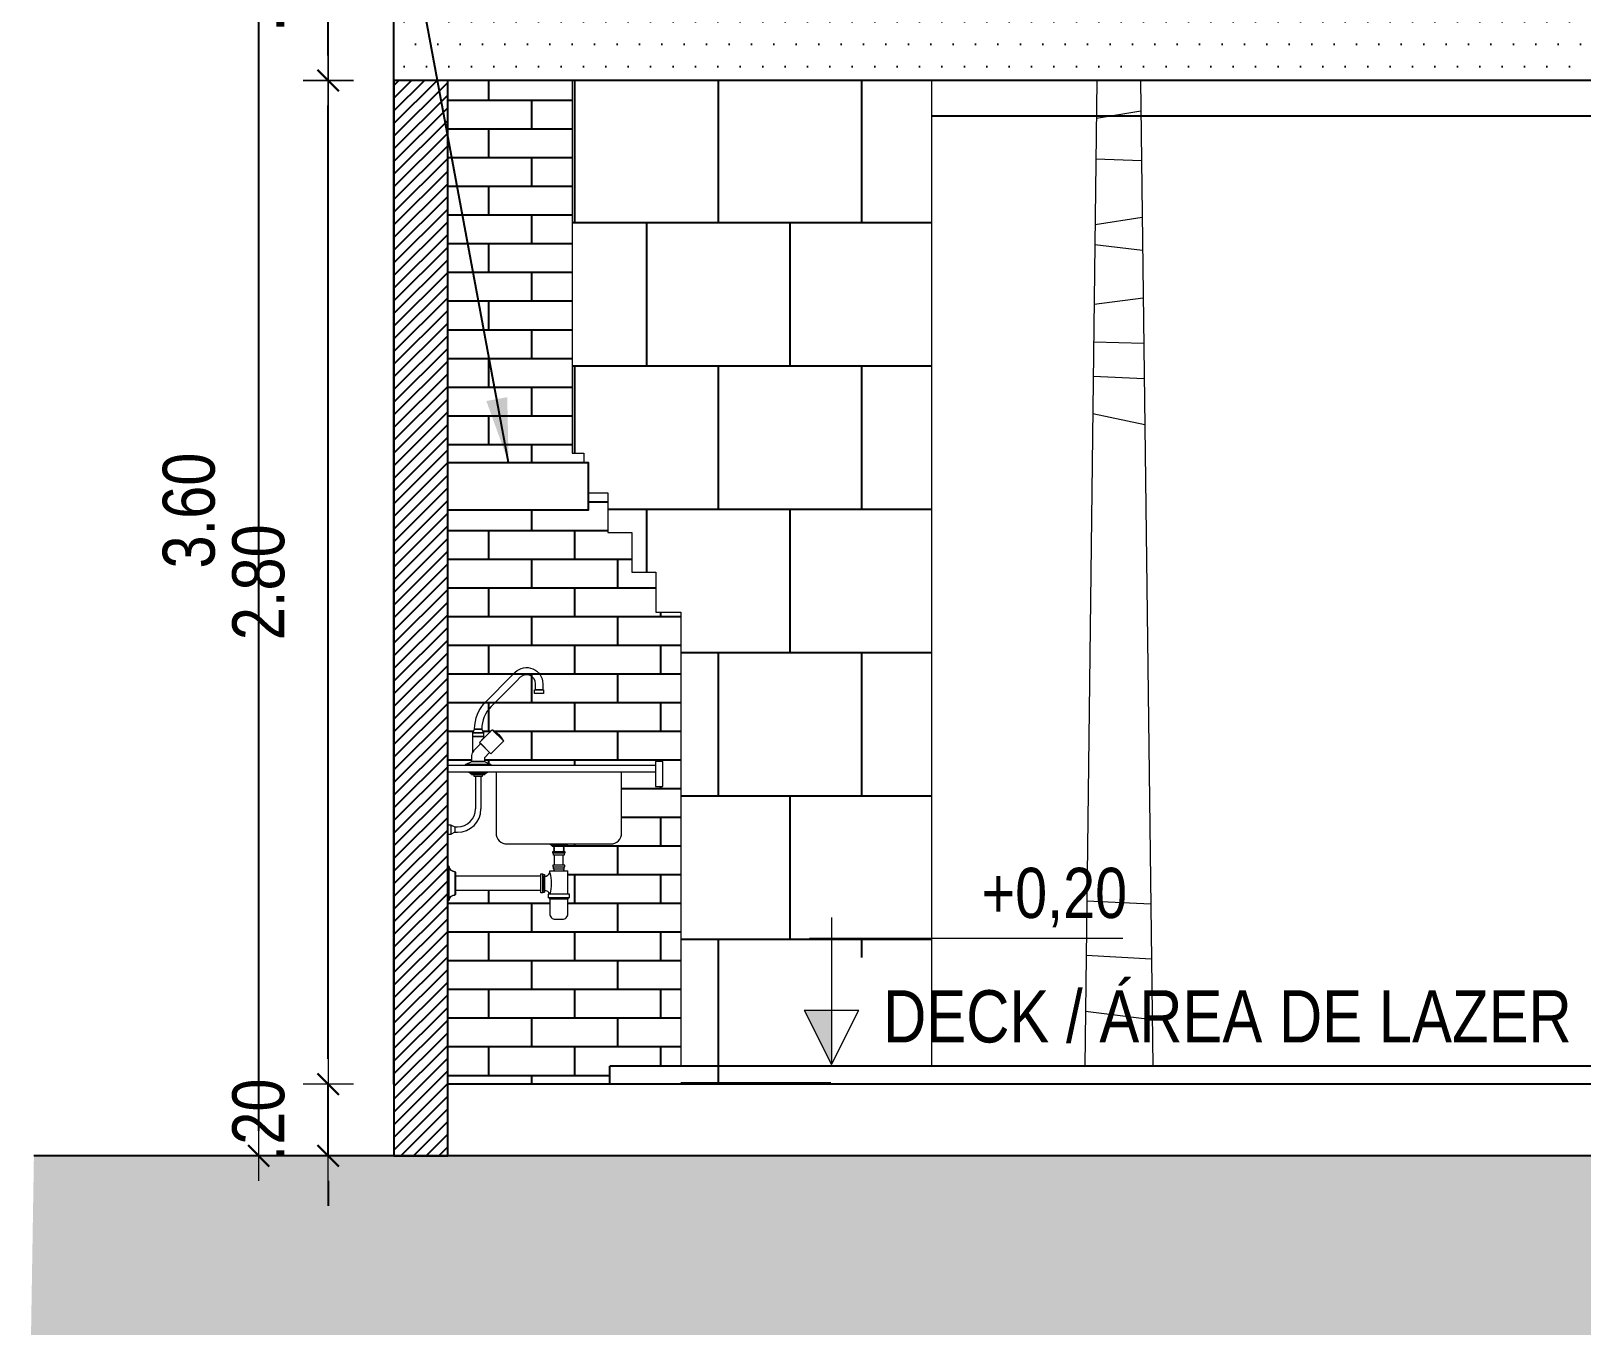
# Model space of a CAD drawing. Header units: millimetres. Extents: x -6300 to 1991, y -4770 to 4545.
# Drawn here: x 1418.781 to 1423.107, y 120.649 to 124.286 of the extents above; entities that cross this region are included whole.
import ezdxf
from ezdxf.enums import TextEntityAlignment as Align

# ---------------------------------------------------------------- set-up
doc = ezdxf.new("R2010")
doc.units = ezdxf.units.MM
doc.header["$LTSCALE"] = 20
doc.header["$MEASUREMENT"] = 0
doc.layers.get('0').update_dxf_attribs({"linetype": 'CONTINUOUS'})
doc.layers.get('DEFPOINTS').update_dxf_attribs({"linetype": 'CONTINUOUS'})
for name, color, linetype, lineweight in [('AMBIENTACIÓN', 3, 'CONTINUOUS', 0), ('E-Cta-W', 7, 'CONTINUOUS', 20), ('E-Pen-C', 4, 'CONTINUOUS', 15), ('E-Pen-G', 3, 'CONTINUOUS', 30), ('E-Txt-W', 7, 'CONTINUOUS', 20)]:
    doc.layers.add(name, color=color, linetype=linetype, lineweight=lineweight)
doc.layers.add('COTA', color=7, linetype='CONTINUOUS')
doc.layers.add('E-txt-g', color=3, linetype='CONTINUOUS')
doc.styles.add('F2', font='ARIALN.TTF')
doc.styles.add('REG60', font='romans.shx', dxfattribs={"width": 0.8, "height": 0.15})
doc.styles.add('REG80', font='romans.shx', dxfattribs={"width": 0.8, "height": 0.2})
doc.dimstyles.new('DIMENSION-1', dxfattribs={"dimtxt": 0.145, "dimasz": 0.07, "dimexe": 1, "dimexo": 0, "dimgap": 0.12, "dimtad": 1, "dimzin": 7, "dimdsep": 46, "dimtxsty": 'F2', "dimblk1": 'TRACO', "dimblk2": 'TRACO', "dimsah": 1, "dimcen": 1, "dimse1": 1, "dimse2": 1, "dimclrd": 4, "dimclre": 256, "dimclrt": 4, "dimadec": 8, "dimazin": 0, "dimtfac": 1, "dimtix": 1, "dimtmove": 2, "dimatfit": 3, "dimldrblk": 'TRACO', "dimfxl": 1, "dimtolj": 1, "dimtzin": 0, "dimarcsym": 0})
doc.dimstyles.get("Standard").update_dxf_attribs({"dimtxt": 0.18, "dimasz": 0.18, "dimexe": 0.18, "dimexo": 0.0625, "dimgap": 0.09, "dimtad": 0, "dimtih": 1, "dimtoh": 1, "dimdec": 4, "dimzin": 0, "dimdsep": 46, "dimtxsty": 'Standard', "dimcen": 0.09, "dimadec": 0, "dimazin": 0, "dimtfac": 1, "dimtdec": 4, "dimtofl": 0, "dimtmove": 0, "dimatfit": 3, "dimfxl": 1, "dimtolj": 1, "dimtzin": 0, "dimarcsym": 0})

# ---------------------------------------------------------------- blocks, each defined once
blk = doc.blocks.new('TXT-AMB75')
at = {"layer": 'E-txt-g', "style": 'REG80', "width": 0.8, "flags": 8}
blk.add_attdef('TXT', text='', height=0.2, dxfattribs=at).set_placement((0.0055, 0.2964), align=Align.CENTER)
at = {"layer": 'E-Txt-W', "style": 'REG60', "width": 0.8, "flags": 8}
blk.add_attdef('TXT', text='', height=0.15, dxfattribs=at).set_placement((0.0055, 0.0271), align=Align.CENTER)
blk = doc.blocks.new('Ind-Nivel-CT2')
at = {"color": 4}
for p, q in [((0, 0.5868), (0, 0)), ((-0.0885, 0.5046), (1.16, 0.5046)), ((-0.1089, 0.2177), (0, 0)), ((-0.1089, 0.2177), (0.1089, 0.2177)), ((0, 0), (0.1089, 0.2177))]:
    blk.add_line(p, q, dxfattribs=at)
blk.add_solid([(-0.1089, 0.2177), (0, 0.2177), (0, 0)], dxfattribs=at)
at = {"color": 4, "style": 'F2'}
blk.add_attdef('NIVEL1', (0.1617, 0.6014), '', height=0.2, dxfattribs=at)
blk = doc.blocks.new('TRACO')
at = {"layer": 'E-Pen-C'}
for p, q in [((0, 1), (0, -1)), ((-1, 0), (1, 0))]:
    blk.add_line(p, q, dxfattribs=at)
at = {"layer": 'E-Pen-G'}
blk.add_line((-0.424, -0.424), (0.424, 0.424), dxfattribs=at)
blk = doc.blocks.new('*D692')
at = {"layer": 'COTA', "color": 4, "linetype": 'Continuous', "lineweight": -2}
for p, q in [((1419.6104, 121.4186), (1419.6104, 121.4886)), ((1419.6104, 121.1486), (1419.6104, 121.3486)), ((1419.6104, 121.0786), (1419.6104, 121.0086))]:
    blk.add_line(p, q, dxfattribs=at)
at = {"layer": 'DEFPOINTS', "color": 0, "linetype": 'Continuous'}
for p in [(1419.6104, 121.3486), (1419.9436, 121.3486, -0.017), (1419.7936, 121.1486, -0.017)]:
    blk.add_point(p, dxfattribs=at)
at = {"layer": 'COTA', "color": 4, "linetype": 'Continuous', "lineweight": -2, "xscale": 0.07, "yscale": 0.07, "zscale": 0.07}
for p, rotation in [((1419.6104, 121.3486), 270), ((1419.6104, 121.1486), 90)]:
    blk.add_blockref('TRACO', p, dxfattribs=dict(at, rotation=rotation))
at = {"layer": 'COTA', "color": 4, "linetype": 'Continuous', "insert": (1419.4163, 121.2486), "char_height": 0.145, "attachment_point": 5, "rotation": 90, "style": 'F2'}
blk.add_mtext('\\A1;.20', dxfattribs=at)
blk = doc.blocks.new('*D693')
at = {"layer": 'COTA', "color": 4, "linetype": 'Continuous', "lineweight": -2}
blk.add_line((1419.6104, 121.4186), (1419.6104, 124.0786), dxfattribs=at)
at = {"layer": 'DEFPOINTS', "color": 0, "linetype": 'Continuous'}
for p in [(1419.6104, 124.1486), (1419.9436, 124.1486, -0.017), (1419.9436, 121.3486, -0.017)]:
    blk.add_point(p, dxfattribs=at)
at = {"layer": 'COTA', "color": 4, "linetype": 'Continuous', "lineweight": -2, "xscale": 0.07, "yscale": 0.07, "zscale": 0.07}
for p, rotation in [((1419.6104, 124.1486), 90), ((1419.6104, 121.3486), 270)]:
    blk.add_blockref('TRACO', p, dxfattribs=dict(at, rotation=rotation))
at = {"layer": 'COTA', "color": 4, "linetype": 'Continuous', "insert": (1419.4163, 122.7486), "char_height": 0.145, "attachment_point": 5, "rotation": 90, "style": 'F2'}
blk.add_mtext('\\A1;2.80', dxfattribs=at)
blk = doc.blocks.new('*D694')
at = {"layer": 'COTA', "color": 4, "linetype": 'Continuous', "lineweight": -2}
blk.add_line((1419.6104, 124.2186), (1419.6104, 124.5786), dxfattribs=at)
at = {"layer": 'DEFPOINTS', "color": 0, "linetype": 'Continuous'}
for p in [(1419.6104, 124.6486), (1419.7936, 124.6486, -0.017), (1419.9436, 124.1486, -0.017)]:
    blk.add_point(p, dxfattribs=at)
at = {"layer": 'COTA', "color": 4, "linetype": 'Continuous', "lineweight": -2, "xscale": 0.07, "yscale": 0.07, "zscale": 0.07}
for p, rotation in [((1419.6104, 124.6486), 90), ((1419.6104, 124.1486), 270)]:
    blk.add_blockref('TRACO', p, dxfattribs=dict(at, rotation=rotation))
at = {"layer": 'COTA', "color": 4, "linetype": 'Continuous', "insert": (1419.4163, 124.3986), "char_height": 0.145, "attachment_point": 5, "rotation": 90, "style": 'F2'}
blk.add_mtext('\\A1;.50', dxfattribs=at)
blk = doc.blocks.new('*D696')
at = {"layer": 'COTA', "color": 4, "linetype": 'Continuous', "lineweight": -2}
blk.add_line((1419.4163, 124.6786), (1419.4163, 121.2186), dxfattribs=at)
at = {"layer": 'DEFPOINTS', "color": 0, "linetype": 'Continuous'}
for p in [(1419.7936, 124.7486, -0.017), (1419.4163, 121.1486), (1419.7936, 121.1486, -0.017)]:
    blk.add_point(p, dxfattribs=at)
at = {"layer": 'COTA', "color": 4, "linetype": 'Continuous', "lineweight": -2, "xscale": 0.07, "yscale": 0.07, "zscale": 0.07}
for p, rotation in [((1419.4163, 124.7486), 90), ((1419.4163, 121.1486), 270)]:
    blk.add_blockref('TRACO', p, dxfattribs=dict(at, rotation=rotation))
at = {"layer": 'COTA', "color": 4, "linetype": 'Continuous', "insert": (1419.2223, 122.9486), "char_height": 0.145, "attachment_point": 5, "rotation": 90, "style": 'F2'}
blk.add_mtext('\\A1;3.60', dxfattribs=at)

msp = doc.modelspace()

# ---------------------------------------------------------------- hatches: boundary and pattern name
h = msp.add_hatch()
h.set_pattern_fill('DOTS', style=0)
h.set_pattern_definition([(0, (-3.584184, 0), (0.03125, 0.0625), [0, -0.0625])])
h.paths.add_polyline_path([(1419.7936, 124.6486), (1419.7936, 124.1486), (1419.9436, 124.1486), (1423.7436, 124.1486), (1423.7436, 124.6486)])
at = {"layer": 'COTA', "linetype": 'Continuous'}
h = msp.add_hatch(dxfattribs=at)
h.set_pattern_fill('ANSI31', color=8, scale=0.2, style=0)
h.set_pattern_definition([(45, (117.506034, -43.847725), (-0.01767766953, 0.01767766953), [])])
h.paths.add_polyline_path([(1419.9436, 124.1486), (1419.7936, 124.1486), (1419.7936, 121.1486), (1419.9436, 121.1486)])
h = msp.add_hatch(dxfattribs=at)
h.set_pattern_fill('AR-BRSTD', color=8, scale=0.03, style=0)
h.set_pattern_definition([(0, (141.69835, -43.847725), (0, 0.08001), []), (90, (141.69835, -43.84772), (-0.12, 0.08001), [0.08001, -0.08001])])
edge = h.paths.add_edge_path()
edge.add_line((1420.2903, 124.1486), (1419.9436, 124.1486))
edge.add_line((1419.9436, 124.1486), (1419.9436, 122.2386))
edge.add_line((1419.9436, 122.2386), (1419.9936, 122.2386))
edge.add_line((1419.9936, 122.2386), (1419.9936, 122.2406))
edge.add_line((1419.9936, 122.2406), (1420.0111, 122.2486))
edge.add_line((1420.0111, 122.2486), (1420.0111, 122.2654))
edge.add_arc((1420.0311, 122.2654), 0.02, 151.045, 180, ccw=False)
edge.add_line((1420.0136, 122.275), (1420.0136, 122.3186))
edge.add_line((1420.0136, 122.3186), (1420.0136, 122.3286))
edge.add_line((1420.0136, 122.3286), (1420.0186, 122.3386))
edge.add_line((1420.0186, 122.3386), (1420.0386, 122.3386))
edge.add_line((1420.0386, 122.3386), (1420.0436, 122.3286))
edge.add_line((1420.0436, 122.3286), (1420.0436, 122.3186))
edge.add_line((1420.0436, 122.3186), (1420.0436, 122.3132))
edge.add_line((1420.0436, 122.3132), (1420.0677, 122.3373))
edge.add_arc((1420.0283, 122.2661), 0.0813, 28.9373, 61.0627, ccw=False)
edge.add_line((1420.0995, 122.3055), (1420.0641, 122.2701))
edge.add_line((1420.0641, 122.2701), (1420.0467, 122.2597))
edge.add_arc((1420.0481, 122.2583), 0.002, 135, 180)
edge.add_line((1420.0461, 122.2583), (1420.0461, 122.2486))
edge.add_line((1420.0461, 122.2486), (1420.068, 122.2386))
edge.add_line((1420.068, 122.2386), (1420.5236, 122.2386))
edge.add_line((1420.5236, 122.2386), (1420.5236, 122.2486))
edge.add_line((1420.5236, 122.2486), (1420.5436, 122.2486))
edge.add_line((1420.5436, 122.2486), (1420.5436, 122.1786))
edge.add_line((1420.5436, 122.1786), (1420.5236, 122.1786))
edge.add_line((1420.5236, 122.1786), (1420.5236, 122.2186))
edge.add_line((1420.5236, 122.2186), (1420.4286, 122.2186))
edge.add_line((1420.4286, 122.2186), (1420.4286, 122.0486))
edge.add_arc((1420.3986, 122.0486), 0.03, -90, 0, ccw=False)
edge.add_line((1420.3986, 122.0186), (1420.2786, 122.0186))
edge.add_line((1420.2786, 122.0186), (1420.2786, 122.0166))
edge.add_line((1420.2786, 122.0166), (1420.2766, 122.0166))
edge.add_arc((1420.2726, 122.0196), 0.005, 270, 323.1301, ccw=False)
edge.add_line((1420.2726, 122.0146), (1420.2726, 122.0126))
edge.add_line((1420.2726, 122.0126), (1420.2656, 122.0126))
edge.add_line((1420.2656, 122.0126), (1420.2681, 122.0111))
edge.add_line((1420.2681, 122.0111), (1420.2681, 122.0051))
edge.add_line((1420.2681, 122.0051), (1420.2656, 122.0036))
edge.add_line((1420.2656, 122.0036), (1420.2681, 122.0021))
edge.add_line((1420.2681, 122.0021), (1420.2681, 121.9976))
edge.add_line((1420.2681, 121.9976), (1420.2706, 121.9976))
edge.add_line((1420.2706, 121.9976), (1420.2706, 121.9876))
edge.add_line((1420.2706, 121.9876), (1420.2656, 121.9876))
edge.add_line((1420.2656, 121.9876), (1420.2656, 121.9594))
edge.add_line((1420.2656, 121.9594), (1420.2706, 121.9594))
edge.add_line((1420.2706, 121.9594), (1420.2706, 121.9494))
edge.add_line((1420.2706, 121.9494), (1420.2656, 121.9494))
edge.add_line((1420.2656, 121.9494), (1420.2686, 121.9476))
edge.add_line((1420.2686, 121.9476), (1420.2686, 121.9482))
edge.add_line((1420.2686, 121.9482), (1420.2656, 121.9464))
edge.add_line((1420.2656, 121.9464), (1420.2706, 121.9434))
edge.add_line((1420.2706, 121.9434), (1420.2786, 121.9434))
edge.add_line((1420.2786, 121.9434), (1420.2786, 121.8789))
edge.add_line((1420.2786, 121.8789), (1420.2836, 121.8789))
edge.add_line((1420.2836, 121.8789), (1420.2836, 121.8689))
edge.add_line((1420.2836, 121.8689), (1420.2835, 121.8689))
edge.add_arc((1420.2835, 121.8639), 0.005, 90, 190.5627)
edge.add_line((1420.2786, 121.863), (1420.2786, 121.8234))
edge.add_arc((1420.2636, 121.8234), 0.015, -90, 0, ccw=False)
edge.add_line((1420.2636, 121.8084), (1420.2436, 121.8084))
edge.add_arc((1420.2436, 121.8234), 0.015, 180, 270, ccw=False)
edge.add_line((1420.2286, 121.8234), (1420.2286, 121.8648))
edge.add_arc((1420.2237, 121.8639), 0.005, 10.5627, 90.9709)
edge.add_line((1420.2236, 121.8689), (1420.2236, 121.8789))
edge.add_line((1420.2236, 121.8789), (1420.2286, 121.8789))
edge.add_arc((1420.2136, 121.8726), 0.0162, 22.6199, 90)
edge.add_line((1420.2136, 121.8889), (1420.2136, 121.8839))
edge.add_line((1420.2136, 121.8839), (1420.2086, 121.8819))
edge.add_line((1420.2086, 121.8819), (1420.2036, 121.8819))
edge.add_line((1420.2036, 121.8819), (1420.2036, 121.8889))
edge.add_line((1420.2036, 121.8889), (1419.9666, 121.8889))
edge.add_line((1419.9666, 121.8889), (1419.9666, 121.8771))
edge.add_line((1419.9666, 121.8771), (1419.9636, 121.8771))
edge.add_line((1419.9636, 121.8771), (1419.9636, 121.8761))
edge.add_arc((1419.9636, 121.859), 0.0171, 90, 180)
edge.add_line((1419.9465, 121.859), (1419.9436, 121.3486))
edge.add_line((1419.9436, 121.3486), (1420.3962, 121.3486))
edge.add_line((1420.3962, 121.3486), (1420.3962, 121.3986))
edge.add_line((1420.3962, 121.3986), (1420.5936, 121.3986))
edge.add_line((1420.5936, 121.3986), (1420.5936, 122.6656))
edge.add_line((1420.5936, 122.6656), (1420.5244, 122.6656))
edge.add_line((1420.5244, 122.6656), (1420.5244, 122.7763))
edge.add_line((1420.5244, 122.7763), (1420.4575, 122.7763))
edge.add_line((1420.4575, 122.7763), (1420.4575, 122.887))
edge.add_line((1420.4575, 122.887), (1420.3906, 122.887))
edge.add_line((1420.3906, 122.887), (1420.3906, 122.9978))
edge.add_line((1420.3906, 122.9978), (1420.3353, 122.9978))
edge.add_line((1420.3353, 122.9978), (1420.3353, 122.9496))
edge.add_line((1420.3353, 122.9496), (1419.9436, 122.9496))
edge.add_line((1419.9436, 122.9496), (1419.9436, 123.0826))
edge.add_line((1419.9436, 123.0826), (1420.3237, 123.0826))
edge.add_line((1420.3237, 123.0826), (1420.2903, 123.1085))
edge.add_line((1420.2903, 123.1085), (1420.2903, 124.1486))
h.paths.add_polyline_path([(1420.1861, 122.4486), (1420.2111, 122.4486), (1420.2111, 122.4386), (1420.1861, 122.4386)], flags=16)
h = msp.add_hatch(dxfattribs=at)
h.set_pattern_fill('AR-B88', color=8, scale=0.05, style=0)
h.set_pattern_definition([(0, (141.69835, -43.84772), (0, 0.4), []), (90, (141.69835, -43.84772), (-0.2, 0.4), [0.4, -0.4])])
h.paths.add_polyline_path([(1421.2936, 124.1486), (1420.2903, 124.1486), (1420.2903, 123.1085), (1420.3237, 123.1085), (1420.3237, 122.9978), (1420.3906, 122.9978), (1420.3906, 122.887), (1420.4575, 122.887), (1420.4575, 122.7763), (1420.5244, 122.7763), (1420.5244, 122.6656), (1420.5936, 122.6656), (1420.5936, 121.3486), (1421.0144, 121.3486), (1420.9382, 121.501), (1421.0144, 121.501), (1421.0144, 121.7018), (1421.2936, 121.7018)])
h = msp.add_hatch(dxfattribs=at)
h.set_pattern_fill('ANSI38', color=8, scale=0.4, style=0)
h.set_pattern_definition([(45, (21.073543, 46.465174), (-0.035355339, 0.035355339), []), (135, (21.073543, 46.465174), (-0.1060660172, 0.035355339), [0.125, -0.075])])
h.paths.add_polyline_path([(1442.0026, 121.1486), (1418.7895, 121.1486), (1418.7814, 120.6486), (1442.0026, 120.6486)])

# ---------------------------------------------------------------- linework, layer by layer
at = {"layer": 'AMBIENTACIÓN', "color": 8, "lineweight": 13}
for p, q in [((1421.2936, 121.3986, -0.2635), (1421.2936, 124.1486, -0.2635)), ((1421.7542, 124.1486, -0.017), (1421.7206, 121.3986, -0.017)), ((1421.876, 124.1486, -0.017), (1421.91, 121.3986, -0.017)), ((1421.7529, 124.0435, -0.017), (1421.877, 124.0637, -0.017)), ((1421.8788, 123.9241, -0.017), (1421.7515, 123.9287, -0.017)), ((1421.7493, 123.7468, -0.017), (1421.8807, 123.7671, -0.017)), ((1421.8818, 123.6746, -0.017), (1421.7486, 123.6901, -0.017)), ((1421.7466, 123.5245, -0.017), (1421.8835, 123.5418, -0.017)), ((1421.8851, 123.4147, -0.017), (1421.7453, 123.4181, -0.017)), ((1421.7441, 123.3235, -0.017), (1421.8863, 123.3173, -0.017)), ((1421.8879, 123.1876, -0.017), (1421.7428, 123.2188, -0.017)), ((1420.069, 122.3359, -0.2635), (1420.099, 122.306, -0.2635)), ((1420.0136, 122.275, -0.2635), (1420.0136, 122.3286, -0.2635)), ((1419.9436, 122.2386, -0.2635), (1420.5236, 122.2386, -0.2635)), ((1420.5236, 122.2186, -0.2635), (1419.9436, 122.2186, -0.2635)), ((1419.9936, 122.2386, -0.2635), (1420.0636, 122.2386, -0.2635)), ((1420.0096, 122.2146, -0.2635), (1420.0476, 122.2146, -0.2635)), ((1420.0096, 122.2126, -0.2635), (1420.0096, 122.2146, -0.2635)), ((1420.0096, 122.2126, -0.2635), (1420.0476, 122.2126, -0.2635)), ((1420.0211, 122.2076, -0.2635), (1420.0211, 122.1161, -0.2635)), ((1420.0361, 122.2076, -0.2635), (1420.0361, 122.1161, -0.2635)), ((1420.0476, 122.2126, -0.2635), (1420.0476, 122.2146, -0.2635)), ((1419.9636, 122.0661, -0.2635), (1419.9711, 122.0661, -0.2635)), ((1419.9636, 122.0511, -0.2635), (1419.9711, 122.0511, -0.2635)), ((1420.2346, 122.0146, -0.2635), (1420.2726, 122.0146, -0.2635)), ((1420.2346, 122.0126, -0.2635), (1420.2346, 122.0146, -0.2635)), ((1420.2346, 122.0126, -0.2635), (1420.2726, 122.0126, -0.2635)), ((1420.2726, 122.0126, -0.2635), (1420.2726, 122.0146, -0.2635)), ((1420.2386, 121.9494, -0.2635), (1420.2386, 121.9544, -0.2635)), ((1420.2386, 121.9494, -0.2635), (1420.2686, 121.9494, -0.2635)), ((1420.2416, 121.9594, -0.2635), (1420.2416, 121.9876, -0.2635)), ((1420.2656, 121.9594, -0.2635), (1420.2656, 121.9876, -0.2635)), ((1420.2686, 121.9494, -0.2635), (1420.2686, 121.9544, -0.2635)), ((1420.2036, 121.9284, -0.2635), (1419.9666, 121.9284, -0.2635)), ((1420.2286, 121.9434, -0.2635), (1420.2786, 121.9434, -0.2635)), ((1420.2286, 121.9384, -0.2635), (1420.2286, 121.9434, -0.2635)), ((1420.2786, 121.8789, -0.2635), (1420.2786, 121.9434, -0.2635)), ((1420.2036, 121.8889, -0.2635), (1419.9666, 121.8889, -0.2635)), ((1420.2086, 121.8839, -0.2635), (1420.2136, 121.8839, -0.2635)), ((1421.7262, 121.8603, -0.017), (1421.9044, 121.8513, -0.017)), ((1421.9063, 121.6972, -0.017), (1421.7243, 121.707, -0.017)), ((1421.7224, 121.5521, -0.017), (1421.9084, 121.5289, -0.017))]:
    msp.add_line(p, q, dxfattribs=at)
for points, elevation in [([(1420.2903, 124.1486), (1420.2903, 123.1085), (1420.3237, 123.1085), (1420.3237, 123.0826)], -0.017), ([(1420.3353, 122.9978), (1420.3906, 122.9978), (1420.3906, 122.887), (1420.4575, 122.887), (1420.4575, 122.7763), (1420.5244, 122.7763), (1420.5244, 122.6656), (1420.5936, 122.6656), (1420.5936, 121.3986)], -0.017), ([(1420.2686, 121.9926), (1420.2686, 121.9876), (1420.2386, 121.9876), (1420.2386, 121.9926)], -0.2635), ([(1420.2416, 122.0126), (1420.2391, 122.0111), (1420.2416, 122.0096), (1420.2391, 122.0081), (1420.2416, 122.0066), (1420.2391, 122.0051), (1420.2416, 122.0036), (1420.2391, 122.0021), (1420.2416, 122.0006), (1420.2391, 121.9991), (1420.2416, 121.9976)], -0.2635), ([(1420.2656, 122.0126), (1420.2681, 122.0111), (1420.2656, 122.0096), (1420.2681, 122.0081), (1420.2656, 122.0066), (1420.2681, 122.0051), (1420.2656, 122.0036), (1420.2681, 122.0021), (1420.2656, 122.0006), (1420.2681, 121.9991), (1420.2656, 121.9976)], -0.2635), ([(1420.2416, 121.9494), (1420.2391, 121.9479), (1420.2416, 121.9464), (1420.2391, 121.9449), (1420.2416, 121.9434)], -0.2635), ([(1420.2656, 121.9494), (1420.2681, 121.9479), (1420.2656, 121.9464), (1420.2681, 121.9449), (1420.2656, 121.9434)], -0.2635)]:
    msp.add_lwpolyline(points, dxfattribs=dict(at, elevation=elevation))
at = {"layer": 'AMBIENTACIÓN', "color": 8, "lineweight": 13, "elevation": -0.2635}
for points in [[(1420.1886, 122.4656, 0.664582), (1420.1461, 122.4834), (1420.1357, 122.473), (1420.0649, 122.4023, 0.198912), (1420.0386, 122.3386), (1420.0186, 122.3386, -0.198912), (1420.0508, 122.4164), (1420.1215, 122.4871), (1420.1319, 122.4976, -0.666179), (1420.2086, 122.4656), (1420.2086, 122.4486), (1420.1886, 122.4486)], [(1420.0323, 122.3019), (1420.0666, 122.3362, -0.198912), (1420.068, 122.3368, -0.131749), (1420.069, 122.3365, -0.131459), (1420.0987, 122.3068, -0.22434), (1420.0989, 122.3051, -0.107064), (1420.0984, 122.3044), (1420.0641, 122.2701)], [(1420.0169, 122.2795), (1420.0358, 122.2984), (1420.0606, 122.2736), (1420.0467, 122.2597, 0.198912), (1420.0461, 122.2583), (1420.0461, 122.2486), (1420.0111, 122.2486), (1420.0111, 122.2654, -0.198912)], [(1420.0136, 122.3186), (1420.0436, 122.3186), (1420.0436, 122.3132), (1420.0323, 122.3019), (1420.0358, 122.2984), (1420.0169, 122.2795, 0.070124), (1420.0136, 122.275)], [(1419.9666, 121.9381, 0.414214), (1419.9646, 121.9401), (1419.9636, 121.9401), (1419.9636, 121.9411, -0.378105), (1419.9466, 121.9561), (1419.9436, 121.9561), (1419.9436, 121.8611), (1419.9466, 121.8611, -0.378105), (1419.9636, 121.8761), (1419.9636, 121.8771), (1419.9646, 121.8771, 0.414214), (1419.9666, 121.8791)], [(1419.9466, 121.9561, 0.378105), (1419.9636, 121.9411), (1419.9636, 121.8761, 0.378105), (1419.9466, 121.8611)], [(1420.2136, 121.9284, 0.302776), (1420.2286, 121.9384, -0.125347), (1420.2286, 121.8789, 0.302776), (1420.2136, 121.8889)], [(1420.2286, 121.8234, 0.414214), (1420.2436, 121.8084), (1420.2636, 121.8084, 0.414214), (1420.2786, 121.8234), (1420.2786, 121.8648), (1420.2286, 121.8648)]]:
    msp.add_lwpolyline(points, format="xyb", close=True, dxfattribs=at)
for points in [[(1420.1861, 122.4486), (1420.2111, 122.4486), (1420.2111, 122.4386), (1420.1861, 122.4386)], [(1420.0186, 122.3386), (1420.0386, 122.3386), (1420.0436, 122.3286), (1420.0136, 122.3286)], [(1420.0136, 122.3286), (1420.0436, 122.3286), (1420.0436, 122.3186), (1420.0136, 122.3186)], [(1420.0111, 122.2486), (1420.0461, 122.2486), (1420.0636, 122.2406), (1419.9936, 122.2406)], [(1419.9936, 122.2406), (1420.0636, 122.2406), (1420.0636, 122.2386), (1419.9936, 122.2386)], [(1420.0036, 122.2186), (1420.0536, 122.2186), (1420.0536, 122.2166), (1420.0036, 122.2166)], [(1420.0406, 122.2126), (1420.0166, 122.2126), (1420.0166, 122.2076), (1420.0406, 122.2076)], [(1420.5436, 122.2486), (1420.5236, 122.2486), (1420.5236, 122.1786), (1420.5436, 122.1786)], [(1419.9436, 122.0711), (1419.9436, 122.0461), (1419.9536, 122.0461), (1419.9536, 122.0711)], [(1419.9536, 122.0711), (1419.9636, 122.0661), (1419.9636, 122.0511), (1419.9536, 122.0461)], [(1420.2286, 122.0186), (1420.2786, 122.0186), (1420.2786, 122.0166), (1420.2286, 122.0166)], [(1420.2706, 121.9926), (1420.2366, 121.9926), (1420.2366, 121.9976), (1420.2706, 121.9976)], [(1419.9436, 121.9561), (1419.9466, 121.9561), (1419.9466, 121.8611), (1419.9436, 121.8611)], [(1420.2706, 121.9594), (1420.2366, 121.9594), (1420.2366, 121.9544), (1420.2706, 121.9544)], [(1420.2086, 121.8819), (1420.2036, 121.8819), (1420.2036, 121.9354), (1420.2086, 121.9354)], [(1420.2086, 121.9334), (1420.2136, 121.9334), (1420.2136, 121.8839), (1420.2086, 121.8839)], [(1420.2236, 121.8789), (1420.2236, 121.8689), (1420.2836, 121.8689), (1420.2836, 121.8789)]]:
    msp.add_lwpolyline(points, close=True, dxfattribs=at)
msp.add_lwpolyline([(1420.0786, 122.2186), (1420.0786, 122.0486, 0.414214), (1420.1086, 122.0186), (1420.3986, 122.0186, 0.414214), (1420.4286, 122.0486), (1420.4286, 122.2186)], format="xyb", dxfattribs=at)
at = {"layer": 'AMBIENTACIÓN', "color": 8, "lineweight": 13}
for centre, radius, start, end in [((1420.0096, 122.2196, -0.2635), 0.005, 216.8699, 270), ((1420.0476, 122.2196, -0.2635), 0.005, 270, 323.1301), ((1419.9711, 122.1161, -0.2635), 0.05, 270, 0), ((1419.9711, 122.1161, -0.2635), 0.065, 270, 0), ((1420.2346, 122.0196, -0.2635), 0.005, 216.8699, 270), ((1420.2726, 122.0196, -0.2635), 0.005, 270, 323.1301), ((1420.2237, 121.8639, -0.2635), 0.005, 10.5627, 90.9709), ((1420.2835, 121.8639, -0.2635), 0.005, 89.0291, 169.4373)]:
    msp.add_arc(centre, radius, start, end, dxfattribs=at)
at = {"layer": 'COTA', "color": 2, "linetype": 'Continuous'}
for p, q in [((1419.7936, 121.3486, -0.017), (1419.7936, 124.7486, -0.017)), ((1423.7436, 124.1486, -0.017), (1419.9436, 124.1486, -0.017))]:
    msp.add_line(p, q, dxfattribs=at)
at = {"layer": 'COTA', "color": 5, "linetype": 'Continuous'}
for p, q in [((1419.9436, 121.3486, -0.2635), (1419.9436, 124.1486, -0.2635)), ((1420.3962, 121.3486, -0.017), (1419.9436, 121.3486, -0.017)), ((1424.4342, 121.3486, 0.7731), (1420.3962, 121.3486, -0.017))]:
    msp.add_line(p, q, dxfattribs=at)
at = {"layer": 'COTA', "color": 8, "linetype": 'Continuous'}
msp.add_line((1423.1436, 124.0486, -0.1998), (1421.2936, 124.0486, -0.2635), dxfattribs=at)
at = {"layer": 'COTA', "color": 7, "linetype": 'Continuous'}
for p, q in [((1420.3962, 121.3486, -4.1537), (1420.3962, 121.3986, -4.1537)), ((1424.3842, 121.3986, -3.9072), (1420.3962, 121.3986, -0.017))]:
    msp.add_line(p, q, dxfattribs=at)
at = {"layer": 'COTA', "color": 1, "linetype": 'Continuous'}
for p in [(1442.0026, 121.1486, -0.017), (1428.4436, 121.1486, -0.017)]:
    msp.add_line(p, (1418.7895, 121.1486, -0.017), dxfattribs=at)
at = {"layer": 'COTA', "color": 5, "linetype": 'Continuous', "elevation": -0.017}
msp.add_lwpolyline([(1419.9436, 124.1486), (1419.7936, 124.1486), (1419.7936, 121.1486), (1419.9436, 121.1486)], close=True, dxfattribs=at)
at = {"layer": 'COTA', "color": 2, "linetype": 'Continuous', "elevation": -0.2635}
msp.add_lwpolyline([(1419.9436, 123.0826), (1420.3353, 123.0826), (1420.3353, 122.9496), (1419.9436, 122.9496)], close=True, dxfattribs=at)

# ---------------------------------------------------------------- block references
ref = msp.add_blockref('TXT-AMB75', (1422.1143, 121.2486, 5.8033), dxfattribs=dict(xscale=0.7290000000000001, yscale=0.7290000000000001, zscale=0.7290000000000001))
ref.add_attrib('TXT', 'DECK / ÁREA DE LAZER', dxfattribs={"layer": 'E-txt-g', "color": 2, "height": 0.1458, "style": 'F2'}).set_placement((1422.1183, 121.4647, 5.8033), align=Align.CENTER)
at = {"layer": 'E-Cta-W'}
ref = msp.add_blockref('Ind-Nivel-CT2', (1421.0144, 121.4028, -0.017), dxfattribs=dict(at, xscale=0.7, yscale=0.7, zscale=0.7))
ref.add_attrib('NIVEL1', '    +0,20', (1421.2543, 121.8119, -0.017), dxfattribs={"layer": '0', "height": 0.14, "style": 'F2'})

# ---------------------------------------------------------------- dimensions: what is measured, and where the dimension line sits
at = {"layer": 'COTA', "color": 7, "linetype": 'Continuous'}
for base, p1, p2, picture, middle in [((1419.4163, 121.1486), (1419.7936, 124.7486, -0.017), (1419.7936, 121.1486, -0.017), '*D696', (1419.2223, 122.9486)), ((1419.6104, 124.6486), (1419.9436, 124.1486, -0.017), (1419.7936, 124.6486, -0.017), '*D694', (1419.4163, 124.3986)), ((1419.6104, 124.1486), (1419.9436, 121.3486, -0.017), (1419.9436, 124.1486, -0.017), '*D693', (1419.4163, 122.7486)), ((1419.6104, 121.3486), (1419.7936, 121.1486, -0.017), (1419.9436, 121.3486, -0.017), '*D692', (1419.4163, 121.2486))]:
    dim = msp.add_linear_dim(base=base, p1=p1, p2=p2, angle=90, dimstyle='DIMENSION-1', override={"dimadec": 0, "dimfxl": 0.06}, dxfattribs=at)
    dim.commit()
    dim.dimension.update_dxf_attribs({"geometry": picture, "text_midpoint": middle})

# ---------------------------------------------------------------- leaders
at = {"layer": 'E-Cta-W', "color": 4}
msp.add_leader([(1420.1134, 123.0826, -9.4729), (1419.7053, 125.2805, -9.4729), (1419.6267, 125.2822, -9.4729)], dimstyle='Standard', dxfattribs=at)

doc.saveas('drawing.dxf')
